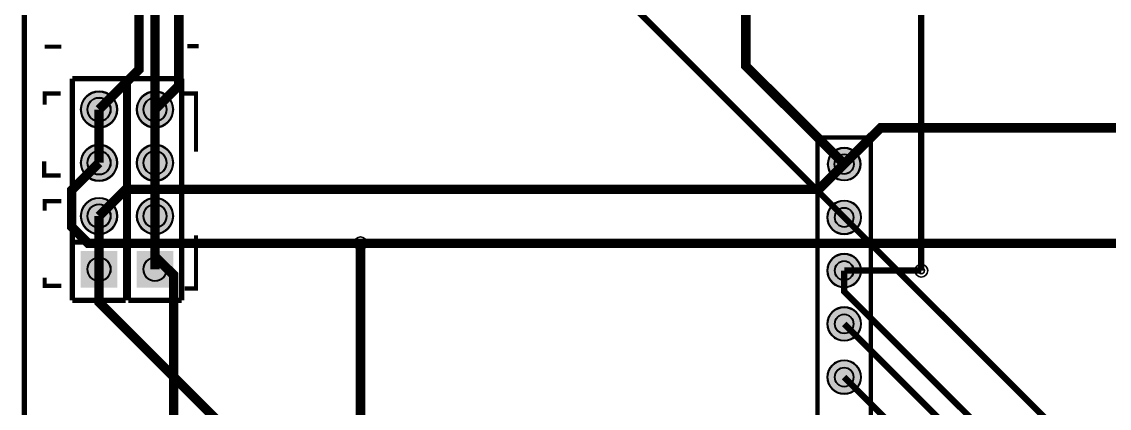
# Model space of a CAD drawing. Header units: millimetres. Extents: x 0 to 100, y -6 to 100.
# Drawn here: x -0.1 to 51.7, y 28.8 to 47.2 of the extents above; entities that cross this region are included whole.
import ezdxf

# ---------------------------------------------------------------- set-up
doc = ezdxf.new("R2010")
doc.units = ezdxf.units.MM
for name, color, linetype, true_color in [('BoardOutLine', 7, 'Continuous', 0xff00ff), ('BottomLayer', 7, 'Continuous', 0x0000ff), ('BottomSilkLayer', 7, 'Continuous', 0x66cc33), ('BottomSolderMaskLayer', 7, 'Continuous', 0xaa00ff), ('Hole', 7, 'Continuous', 0x222222), ('Multi-Layer', 7, 'Continuous', 0xc0c0c0), ('TopLayer', 7, 'Continuous', 0xff0000), ('TopSilkLayer', 7, 'Continuous', 0xffcc00), ('TopSolderMaskLayer', 7, 'Continuous', 0x800080)]:
    doc.layers.add(name, color=color, linetype=linetype, true_color=true_color)

msp = doc.modelspace()

# ---------------------------------------------------------------- hatches: boundary and pattern name
at = {"layer": 'BottomSolderMaskLayer'}
for points in [[(2.6806016999999267, 43.053, 1), (4.431398299999926, 43.053, 1)], [(5.34760170000007, 43.053, 1), (7.09839830000007, 43.053, 1)], [(2.6806016999999267, 40.51299999999992, 1), (4.431398299999926, 40.51299999999992, 1)], [(5.34760170000007, 40.51299999999992, 1), (7.09839830000007, 40.51299999999992, 1)], [(38.284150000000004, 40.448737999999935, 1), (39.85895, 40.448737999999935, 1)], [(2.6806016999999267, 37.972999999999956, 1), (4.431398299999926, 37.972999999999956, 1)], [(5.34760170000007, 37.972999999999956, 1), (7.09839830000007, 37.972999999999956, 1)], [(38.25875, 37.90873799999997, 1), (39.884350000000005, 37.90873799999997, 1)], [(2.6805886204933813, 34.557588620493334), (2.6805886204933813, 36.30841137950665), (4.431411379506585, 36.30841137950665), (4.431411379506585, 34.557588620493334)], [(5.347588620493411, 34.557588620493334), (5.347588620493411, 36.30841137950665), (7.098411379506729, 36.30841137950665), (7.098411379506729, 34.557588620493334)], [(38.25875, 35.368737999999894, 1), (39.884350000000005, 35.368737999999894, 1)], [(38.25875, 32.82873799999993, 1), (39.884350000000005, 32.82873799999993, 1)], [(38.25875, 30.288737999999967, 1), (39.884350000000005, 30.288737999999967, 1)]]:
    msp.add_hatch(color=256, dxfattribs=at).paths.add_polyline_path(points)
at = {"layer": 'Multi-Layer'}
for points in [[(2.706001699999926, 43.053, 1), (4.4059982999999265, 43.053, 1)], [(5.37300170000007, 43.053, 1), (7.07299830000007, 43.053, 1)], [(2.706001699999926, 40.51299999999992, 1), (4.4059982999999265, 40.51299999999992, 1)], [(5.37300170000007, 40.51299999999992, 1), (7.07299830000007, 40.51299999999992, 1)], [(38.30955, 40.448737999999935, 1), (39.83355, 40.448737999999935, 1)], [(2.706001699999926, 37.972999999999956, 1), (4.4059982999999265, 37.972999999999956, 1)], [(5.37300170000007, 37.972999999999956, 1), (7.07299830000007, 37.972999999999956, 1)], [(38.284150000000004, 37.90873799999997, 1), (39.85895, 37.90873799999997, 1)], [(2.7059889999999314, 34.582988999999884), (2.7059889999999314, 36.28301099999999), (4.406010999999921, 36.28301099999999), (4.406010999999921, 34.582988999999884)], [(5.372988999999848, 34.582988999999884), (5.372988999999848, 36.28301099999999), (7.073011000000065, 36.28301099999999), (7.073011000000065, 34.582988999999884)], [(38.284150000000004, 35.368737999999894, 1), (39.85895, 35.368737999999894, 1)], [(38.284150000000004, 32.82873799999993, 1), (39.85895, 32.82873799999993, 1)], [(38.284150000000004, 30.288737999999967, 1), (39.85895, 30.288737999999967, 1)]]:
    msp.add_hatch(color=256, dxfattribs=at).paths.add_polyline_path(points)
at = {"layer": 'TopSolderMaskLayer'}
for points in [[(2.6806016999999267, 43.053, 1), (4.431398299999926, 43.053, 1)], [(5.34760170000007, 43.053, 1), (7.09839830000007, 43.053, 1)], [(2.6806016999999267, 40.51299999999992, 1), (4.431398299999926, 40.51299999999992, 1)], [(5.34760170000007, 40.51299999999992, 1), (7.09839830000007, 40.51299999999992, 1)], [(38.284150000000004, 40.448737999999935, 1), (39.85895, 40.448737999999935, 1)], [(2.6806016999999267, 37.972999999999956, 1), (4.431398299999926, 37.972999999999956, 1)], [(5.34760170000007, 37.972999999999956, 1), (7.09839830000007, 37.972999999999956, 1)], [(38.25875, 37.90873799999997, 1), (39.884350000000005, 37.90873799999997, 1)], [(2.6805886204933813, 34.557588620493334), (2.6805886204933813, 36.30841137950665), (4.431411379506585, 36.30841137950665), (4.431411379506585, 34.557588620493334)], [(5.347588620493411, 34.557588620493334), (5.347588620493411, 36.30841137950665), (7.098411379506729, 36.30841137950665), (7.098411379506729, 34.557588620493334)], [(38.25875, 35.368737999999894, 1), (39.884350000000005, 35.368737999999894, 1)], [(38.25875, 32.82873799999993, 1), (39.884350000000005, 32.82873799999993, 1)], [(38.25875, 30.288737999999967, 1), (39.884350000000005, 30.288737999999967, 1)]]:
    msp.add_hatch(color=256, dxfattribs=at).paths.add_polyline_path(points)

# ---------------------------------------------------------------- linework, layer by layer
at = {"layer": 'BoardOutLine', "const_width": 0.254}
msp.add_lwpolyline([(0, 99.99979999999994), (100.07599999999991, 99.99979999999994), (100.07599999999991, 0), (0, 0), (0, 99.99979999999994)], close=True, dxfattribs=at)
at = {"layer": 'BottomLayer'}
for points, const_width in [([(19.55799999999988, 97.40899999999999), (19.55799999999988, 57.42228799999998), (39.07155, 37.90873799999997)], 0.2999994), ([(30.479999999999905, 97.40899999999999), (42.74616800000001, 85.142832), (42.74616800000001, 35.368737999999894)], 0.2999994), ([(6.22300000000007, 43.053), (6.22300000000007, 59.74842000000001), (5.539740000000052, 60.43168000000003)], 0.4500118), ([(3.5559999999999263, 43.053), (3.5559999999999263, 40.51299999999992)], 0.4500118), ([(6.22300000000007, 40.51299999999992), (6.22300000000007, 43.053)], 0.4500118), ([(6.22300000000007, 40.51299999999992), (6.22300000000007, 37.972999999999956)], 0.4500118), ([(3.5559999999999263, 37.972999999999956), (3.5559999999999263, 35.43299999999999)], 0.4500118), ([(6.22300000000007, 37.972999999999956), (6.22300000000007, 36.66845599999999)], 0.4500118), ([(52.14975600000014, 22.04796199999987), (52.14975600000014, 24.83053199999995), (39.07155, 37.90873799999997)], 0.2999994), ([(6.22300000000007, 36.050727999999935), (6.22300000000007, 36.66845599999999)], 0.4500118), ([(16.01825599999995, 12.68018799999993), (16.01825599999995, 36.66870999999992)], 0.4500118), ([(6.22300000000007, 35.43299999999999), (6.22300000000007, 36.050727999999935)], 0.4500118), ([(6.22300000000007, 36.050727999999935), (7.111999999999966, 35.161727999999925), (7.111999999999966, 12.930885999999987)], 0.4500118), ([(50.882803999999965, 21.33015799999987), (51.09692600000005, 21.33015799999987), (51.31054000000006, 21.54377199999999), (51.31054000000006, 22.134321999999997), (39.07155, 34.37331199999994), (39.07155, 35.368737999999894)], 0.2999994), ([(44.89958000000013, 17.83969000000002), (44.89958000000013, 27.00070800000003), (39.07155, 32.82873799999993)], 0.2999994), ([(44.89958000000013, 16.569690000000037), (40.974517999999875, 20.49475199999995), (40.974517999999875, 28.38576999999998), (39.07155, 30.288737999999967)], 0.2999994)]:
    msp.add_lwpolyline(points, dxfattribs=dict(at, const_width=const_width))
at = {"layer": 'BottomSilkLayer'}
for points, const_width in [([(40.341549999999984, 2.983661799999936), (40.341549999999984, 1.0786617999999635), (37.80155000000002, 1.0786617999999635), (37.80155000000002, 41.71866179999995), (40.341549999999984, 41.71866179999995), (40.341549999999984, 39.178661799999986)], 0.20320000000000002), ([(40.341549999999984, 39.178661799999986), (40.341549999999984, 2.983661799999936)], 0.20299934)]:
    msp.add_lwpolyline(points, dxfattribs=dict(at, const_width=const_width))
at = {"layer": 'BottomSolderMaskLayer'}
for centre, radius in [((3.5559999999999263, 43.053), 0.8753982999999999), ((3.5559999999999263, 43.053), 0.5664472736242884), ((6.22300000000007, 43.053), 0.8753982999999999), ((6.22300000000007, 43.053), 0.5664472736242884), ((3.5559999999999263, 40.51299999999992), 0.8753982999999999), ((3.5559999999999263, 40.51299999999992), 0.5664472736242884), ((6.22300000000007, 40.51299999999992), 0.8753982999999999), ((6.22300000000007, 40.51299999999992), 0.5664472736242884), ((39.07155, 40.448737999999935), 0.7873999999999999), ((39.07152459999986, 40.44866179999997), 0.4724399999999999), ((3.5559999999999263, 37.972999999999956), 0.8753982999999999), ((3.5559999999999263, 37.972999999999956), 0.5664472736242884), ((6.22300000000007, 37.972999999999956), 0.8753982999999999), ((6.22300000000007, 37.972999999999956), 0.5664472736242884), ((39.07155, 37.90873799999997), 0.8128), ((39.07152459999986, 37.908661800000004), 0.45883870967741935), ((3.5559999999999263, 35.43299999999999), 0.5664472736242884), ((6.22300000000007, 35.43299999999999), 0.5664472736242884), ((39.07155, 35.368737999999894), 0.8128), ((39.07152459999986, 35.36866180000004), 0.45883870967741935), ((39.07155, 32.82873799999993), 0.8128), ((39.07152459999986, 32.82866179999996), 0.45883870967741935), ((39.07155, 30.288737999999967), 0.8128), ((39.07152459999986, 30.2886618), 0.45883870967741935)]:
    msp.add_circle(centre, radius, dxfattribs=at)
at = {"layer": 'Hole'}
for centre, radius in [((16.01825599999995, 36.66870999999992), 0.15001240000000002), ((42.74616800000001, 35.368737999999894), 0.15250160000000001)]:
    msp.add_circle(centre, radius, dxfattribs=at)
at = {"layer": 'Multi-Layer'}
for centre, radius in [((3.5559999999999263, 43.053), 0.8499983), ((3.5559999999999263, 43.053), 0.5500116), ((6.22300000000007, 43.053), 0.8499983), ((6.22300000000007, 43.053), 0.5500116), ((3.5559999999999263, 40.51299999999992), 0.8499983), ((3.5559999999999263, 40.51299999999992), 0.5500116), ((6.22300000000007, 40.51299999999992), 0.8499983), ((6.22300000000007, 40.51299999999992), 0.5500116), ((39.07155, 40.448737999999935), 0.762), ((39.07152459999986, 40.44866179999997), 0.4572), ((3.5559999999999263, 37.972999999999956), 0.8499983), ((3.5559999999999263, 37.972999999999956), 0.5500116), ((6.22300000000007, 37.972999999999956), 0.8499983), ((6.22300000000007, 37.972999999999956), 0.5500116), ((39.07155, 37.90873799999997), 0.7874), ((39.07152459999986, 37.908661800000004), 0.4445), ((16.01825599999995, 36.66870999999992), 0.30500320000000003), ((3.5559999999999263, 35.43299999999999), 0.5500116), ((6.22300000000007, 35.43299999999999), 0.5500116), ((39.07155, 35.368737999999894), 0.7874), ((39.07152459999986, 35.36866180000004), 0.4445), ((42.74616800000001, 35.368737999999894), 0.30500320000000003), ((39.07155, 32.82873799999993), 0.7874), ((39.07152459999986, 32.82866179999996), 0.4445), ((39.07155, 30.288737999999967), 0.7874), ((39.07152459999986, 30.2886618), 0.4445)]:
    msp.add_circle(centre, radius, dxfattribs=at)
at = {"layer": 'TopLayer'}
for points, const_width in [([(34.38144, 59.046363999999926), (34.38144, 45.13884799999994), (39.07155, 40.448737999999935)], 0.4500118), ([(3.5559999999999263, 43.053), (5.464047999999934, 44.961048000000005), (5.464047999999934, 55.31967599999996)], 0.4500118), ([(6.499351999999931, 53.254401999999914), (6.916927999999984, 53.254401999999914), (7.358380000000011, 52.81295), (7.358380000000011, 44.18837999999994), (6.22300000000007, 43.053)], 0.4500118), ([(74.12354999999991, 38.28973799999994), (75.35290999999995, 39.519097999999985), (75.35290999999995, 41.31589399999996), (74.49007199999994, 42.17873199999997), (40.801544000000035, 42.17873199999997), (39.07155, 40.448737999999935)], 0.4500118), ([(74.12354999999991, 40.82973799999991), (69.96277600000019, 36.66896399999996), (16.01825599999995, 36.66896399999996), (16.01825599999995, 36.66870999999992)], 0.4500118), ([(16.01825599999995, 36.66870999999992), (3.046983999999952, 36.66870999999992), (2.251455999999962, 37.46423799999991), (2.251455999999962, 39.208455999999956), (3.5559999999999263, 40.51299999999992)], 0.4500118), ([(3.5559999999999263, 37.972999999999956), (4.825999999999908, 39.24299999999994), (37.86581200000012, 39.24299999999994), (39.07155, 40.448737999999935)], 0.4500118), ([(3.5559999999999263, 35.43299999999999), (3.5559999999999263, 33.85921599999995), (12.647167999999851, 24.76804800000002)], 0.4500118), ([(39.07155, 35.368737999999894), (42.74616800000001, 35.368737999999894)], 0.2999994)]:
    msp.add_lwpolyline(points, dxfattribs=dict(at, const_width=const_width))
at = {"layer": 'TopSilkLayer'}
for points, const_width in [([(1.752574599999889, 46.05014919999985), (0.965149199999928, 46.05014919999985)], 0.20320000000000002), ([(8.30585080000003, 46.07544759999985), (7.772425400000088, 46.07544759999985)], 0.20320000000000002), ([(2.2859999999999445, 44.53300719999993), (4.825999999999908, 44.53300719999993)], 0.254), ([(2.2859999999999445, 33.95299279999995), (2.2859999999999445, 44.53300719999993)], 0.254), ([(4.825999999999908, 33.95299279999995), (4.825999999999908, 44.53300719999993)], 0.254), ([(4.952999999999861, 44.53300719999993), (7.493000000000052, 44.53300719999993)], 0.254), ([(4.952999999999861, 33.95299279999995), (4.952999999999861, 44.53300719999993)], 0.254), ([(7.493000000000052, 33.95299279999995), (7.493000000000052, 44.53300719999993)], 0.254), ([(1.727200000000039, 43.814974599999914), (0.9651999999999816, 43.814974599999914), (0.9651999999999816, 43.28167619999988)], 0.20320000000000002), ([(7.493000000000052, 43.86511419999988), (7.493000000000052, 43.81499999999994), (8.178850800000077, 43.81499999999994), (8.178850800000077, 41.046425399999976)], 0.20320000000000002), ([(1.727200000000039, 39.90339999999992), (0.9398508000000447, 39.90339999999992), (0.9398508000000447, 40.589250799999945)], 0.20320000000000002), ([(1.7526253999999426, 38.68425079999997), (0.9651999999999816, 38.68425079999997), (0.9651999999999816, 38.22697459999995)], 0.20320000000000002), ([(2.2859999999999445, 36.72652039999991), (4.825999999999908, 36.72652039999991)], 0.254), ([(4.952999999999861, 36.72652039999991), (7.493000000000052, 36.72652039999991)], 0.254), ([(8.178850800000077, 37.05852379999999), (8.178850800000077, 34.51852379999991), (7.645425399999908, 34.51852379999991)], 0.20320000000000002), ([(1.7526253999999426, 34.645549200000005), (0.9651999999999816, 34.645549200000005), (0.9651999999999816, 35.02654919999998)], 0.20320000000000002), ([(2.2859999999999445, 33.95299279999995), (4.825999999999908, 33.95299279999995)], 0.254), ([(4.952999999999861, 33.95299279999995), (7.493000000000052, 33.95299279999995)], 0.254)]:
    msp.add_lwpolyline(points, dxfattribs=dict(at, const_width=const_width))
at = {"layer": 'TopSolderMaskLayer'}
for centre, radius in [((3.5559999999999263, 43.053), 0.8753982999999999), ((3.5559999999999263, 43.053), 0.5664472736242884), ((6.22300000000007, 43.053), 0.8753982999999999), ((6.22300000000007, 43.053), 0.5664472736242884), ((3.5559999999999263, 40.51299999999992), 0.8753982999999999), ((3.5559999999999263, 40.51299999999992), 0.5664472736242884), ((6.22300000000007, 40.51299999999992), 0.8753982999999999), ((6.22300000000007, 40.51299999999992), 0.5664472736242884), ((39.07155, 40.448737999999935), 0.7873999999999999), ((39.07152459999986, 40.44866179999997), 0.4724399999999999), ((3.5559999999999263, 37.972999999999956), 0.8753982999999999), ((3.5559999999999263, 37.972999999999956), 0.5664472736242884), ((6.22300000000007, 37.972999999999956), 0.8753982999999999), ((6.22300000000007, 37.972999999999956), 0.5664472736242884), ((39.07155, 37.90873799999997), 0.8128), ((39.07152459999986, 37.908661800000004), 0.45883870967741935), ((3.5559999999999263, 35.43299999999999), 0.5664472736242884), ((6.22300000000007, 35.43299999999999), 0.5664472736242884), ((39.07155, 35.368737999999894), 0.8128), ((39.07152459999986, 35.36866180000004), 0.45883870967741935), ((39.07155, 32.82873799999993), 0.8128), ((39.07152459999986, 32.82866179999996), 0.45883870967741935), ((39.07155, 30.288737999999967), 0.8128), ((39.07152459999986, 30.2886618), 0.45883870967741935)]:
    msp.add_circle(centre, radius, dxfattribs=at)

doc.saveas('drawing.dxf')
